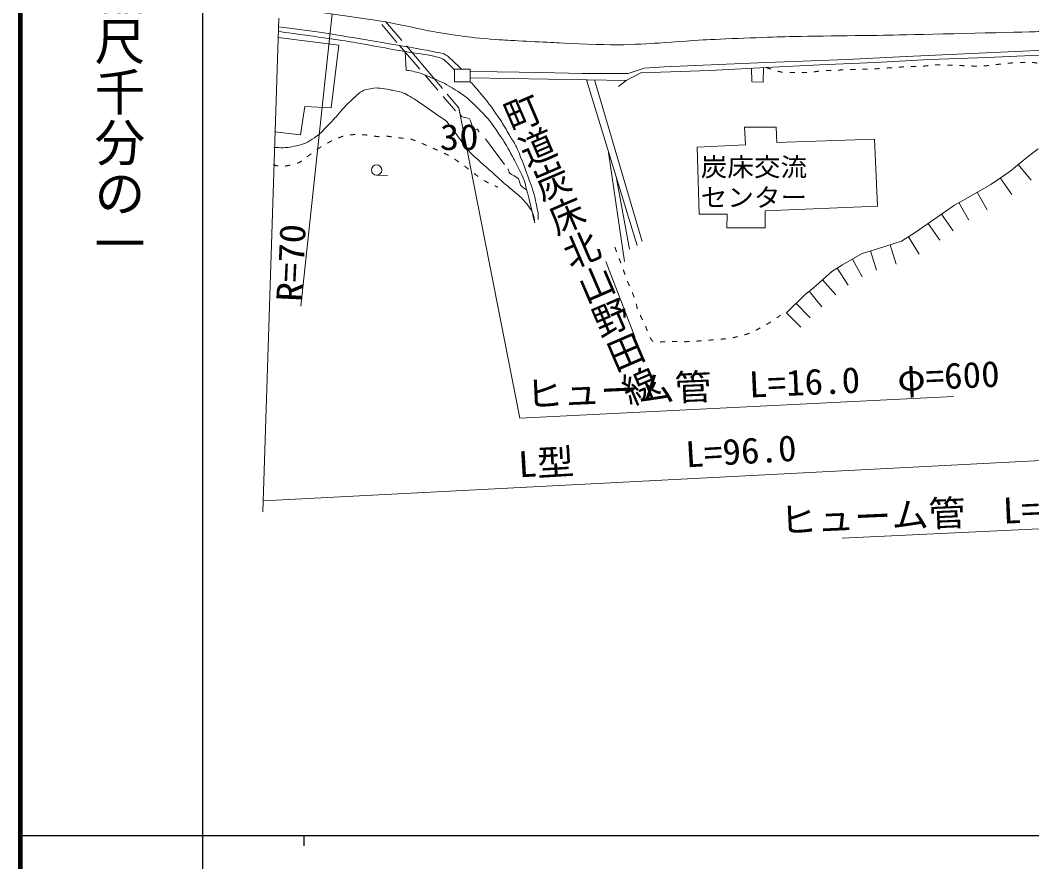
# Model space of a CAD drawing. Units: millimetres, scale not verified. Extents: x 40000 to 680000, y 20000 to 380000.
# Drawn here: x 40000 to 139910, y 202409 to 285567 of the extents above; entities that cross this region are included whole.
import ezdxf
from ezdxf.enums import TextEntityAlignment as Align

# ---------------------------------------------------------------- set-up
doc = ezdxf.new("R2010")
doc.units = ezdxf.units.MM
doc.header["$LTSCALE"] = 1000
doc.linetypes.add('USER1', pattern=[1.2, 0.5, -0.7])
for name, color, linetype, lineweight in [('M-BMK', 2, 'Continuous', 13), ('M-TTL', 2, 'Continuous', 140), ('M-TTL-BAND', 7, 'Continuous', 25), ('M-WORK', 1, 'Continuous', 13)]:
    doc.layers.add(name, color=color, linetype=linetype, lineweight=lineweight)
doc.styles.add('@ＭＳ ゴシック', font='')
doc.styles.add('ＭＳ ゴシック', font='')
doc.styles.get('@ＭＳ ゴシック').set_extended_font_data('@MS Gothic')
doc.styles.get('ＭＳ ゴシック').set_extended_font_data('MS Gothic')

msp = doc.modelspace()

# ---------------------------------------------------------------- linework, layer by layer
at = {"layer": 'M-BMK'}
msp.add_open_spline([(66722, 286740), (68590, 286514), (74180, 285718), (76037, 285414), (76991, 285258), (79820, 284618), (80771, 284444), (81456, 284318), (83522, 283995), (84214, 283912), (84893, 283830), (86937, 283663), (87618, 283619), (88742, 283546), (92118, 283376), (93243, 283327), (94354, 283278), (97689, 283132), (98801, 283127), (99573, 283124), (101886, 283243), (102657, 283287), (103615, 283341), (106485, 283571), (107444, 283619), (109057, 283701), (113900, 283897), (115515, 283938), (117663, 283993), (124109, 284056), (126257, 284099), (129052, 284155), (137436, 284364), (140231, 284429), (141667, 284462), (145975, 284583), (147412, 284590), (149100, 284599), (154165, 284544), (155853, 284506), (156816, 284485), (159703, 284361), (160665, 284298), (161310, 284255), (162688, 284139), (163964, 284027)], degree=3, knots=[0, 0, 0, 0, 1, 1, 1, 2, 2, 2, 3, 3, 3, 4, 4, 4, 5, 5, 5, 6, 6, 6, 7, 7, 7, 8, 8, 8, 9, 9, 9, 10, 10, 10, 11, 11, 11, 12, 12, 12, 13, 13, 13, 14, 14, 14, 15, 15, 15, 15], dxfattribs=at)
at = {"layer": 'M-TTL'}
msp.add_line((40000, 380000), (40000, 20000), dxfattribs=at)
at = {"layer": 'M-TTL-BAND'}
for p, q in [((58000, 370000), (58000, 20000)), ((40000, 205000), (579000, 205000)), ((68000, 205000), (68000, 204000))]:
    msp.add_line(p, q, dxfattribs=at)
at = {"layer": 'M-WORK'}
for p, q in [((63951, 236975), (65554, 285764)), ((70816, 286187), (67703, 257314)), ((75702, 285140), (77205, 283381)), ((76084, 285452), (77696, 283550)), ((77475, 283065), (79464, 280737)), ((78141, 283024), (81692, 278832)), ((78011, 282471), (78128, 280621)), ((79953, 280165), (81240, 278659)), ((84453, 279875), (99859, 279613)), ((95928, 279680), (100921, 263306)), ((101440, 263711), (96714, 279666)), ((81770, 278038), (82980, 276622)), ((82169, 278269), (83332, 276896)), ((85945, 273842), (87822, 271308)), ((98119, 272494), (99681, 261721)), ((139841, 269754), (138582, 271308)), ((75207, 270258), (76284, 270226)), ((100190, 262936), (98905, 269918)), ((137929, 268334), (136800, 269985)), ((135505, 266830), (134507, 268563)), ((133696, 265794), (132718, 267539)), ((132131, 264749), (130985, 266388)), ((130837, 263845), (129691, 265484)), ((128782, 262461), (127719, 264155)), ((124589, 260862), (123976, 262765)), ((126506, 261467), (125910, 263377)), ((123166, 260210), (122187, 261954)), ((100700, 254297), (97855, 261732)), ((121764, 259386), (120685, 261070)), ((120561, 258416), (119235, 259913)), ((119188, 257234), (117939, 258796)), ((118035, 256157), (116636, 257586)), ((117097, 255239), (115698, 256669)), ((63988, 238085), (160111, 243042))]:
    msp.add_line(p, q, dxfattribs=at)
for points in [[(65480, 283862), (71474, 283116), (70727, 276895), (68102, 277025), (67679, 274237), (65120, 274526)], [(84453, 280548), (87097, 280459), (91439, 280391), (95489, 280317), (100060, 280286), (101627, 280837), (103602, 280970), (112868, 281340), (121659, 281700), (127504, 281980), (136849, 282426), (142676, 282668), (146995, 282743), (150941, 282836), (154385, 282724), (157661, 282594), (160733, 282519)], [(99075, 279028), (99859, 279613), (101295, 280358), (108116, 280597), (113674, 280903), (118993, 281155), (124431, 281395), (129817, 281674), (135508, 281873), (142130, 282193)], [(112232, 280823), (112249, 279463), (113389, 279442), (113426, 280889)], [(121185, 234395), (162888, 236379), (167484, 281539)], [(83332, 276896), (89348, 246246), (132190, 248392)], [(115698, 256669), (117573, 258504), (118305, 259089), (120166, 260737), (121203, 261402), (123171, 262506), (124780, 263024), (127041, 263729), (128397, 264580), (132280, 267293), (133157, 267785), (135856, 269340), (137744, 270630), (139420, 271986), (140537, 272864)]]:
    msp.add_lwpolyline(points, dxfattribs=at)
for points in [[(84453, 280745), (84453, 279490), (82902, 279490), (82902, 280745)], [(107054, 266398), (106853, 273027), (111628, 273253), (111530, 274992), (114664, 275001), (114740, 273472), (124361, 273804), (124661, 267196), (113572, 266730), (113585, 265042), (109782, 265055), (109822, 266398)]]:
    msp.add_lwpolyline(points, close=True, dxfattribs=at)
msp.add_circle((75202, 270765), 508, dxfattribs=at)
for points, knots in [([(99574, 286706), (99802, 286722), (100485, 286748), (100712, 286749), (105460, 286767), (119702, 286796), (124449, 286803), (128918, 286809), (142325, 286820), (146794, 286817), (148395, 286816), (153197, 286818), (154798, 286785), (155656, 286767), (158228, 286607), (159086, 286562), (160875, 286470), (166245, 286200), (168034, 286100), (168400, 286079), (169494, 285991), (169858, 285957), (171323, 285823), (175716, 285402), (177180, 285258), (178036, 285174), (180609, 284937), (181461, 284819), (182338, 284698), (184944, 284195), (185819, 284062), (186656, 283934), (189185, 283666), (190018, 283514), (191259, 283288), (194943, 282419), (196181, 282174), (196662, 282079), (198123, 281878), (198611, 281816), (199384, 281719), (201708, 281439), (202486, 281379), (203502, 281301), (206558, 281162), (207576, 281123), (208175, 281100), (209972, 281084), (210570, 281069), (211595, 281043), (214671, 280946), (215696, 280914), (216677, 280883), (219621, 280791), (220602, 280754), (221339, 280727), (223548, 280615), (224285, 280595), (225250, 280569), (228145, 280549), (229109, 280524), (229950, 280501), (232473, 280383), (233314, 280355), (234244, 280325), (237037, 280258), (237968, 280236), (239223, 280205), (242989, 280124), (244244, 280089), (246041, 280040), (251434, 279862), (253231, 279813), (255130, 279761), (260826, 279632), (262725, 279587), (265460, 279522), (273666, 279330), (276401, 279264), (277774, 279232), (281896, 279122), (283270, 279097), (284569, 279073), (288468, 278981), (289767, 279022), (290348, 279041), (292079, 279293), (292652, 279396), (293658, 279577), (296657, 280224), (297657, 280440), (298726, 280672), (301933, 281366), (302994, 281632), (303909, 281861), (306626, 282657), (307534, 282914), (308725, 283252), (312298, 284265), (313489, 284605), (314279, 284831), (316651, 285506), (317438, 285743), (317696, 285820), (318460, 286087), (318714, 286177), (319125, 286322), (320355, 286764), (320763, 286916), (321867, 287330), (325178, 288572), (326273, 289010), (327012, 289305), (329196, 290273), (329928, 290584), (330369, 290771), (331696, 291321), (332140, 291500), (332564, 291671), (333841, 292176), (334270, 292334), (334709, 292495), (336039, 292944), (336482, 293094), (337093, 293300), (338925, 293922), (339541, 294112), (340080, 294277), (341712, 294719), (342255, 294871), (342597, 294967), (343620, 295266), (343965, 295353), (344392, 295461), (345684, 295751), (346115, 295841), (346557, 295934), (347895, 296162), (348334, 296269), (348473, 296303), (348936, 296413), (348998, 296542), (349098, 296754), (349068, 297483), (349017, 297711), (348963, 297954), (348635, 298641), (348485, 298841), (348277, 299118), (347481, 299798), (347250, 300057), (346925, 300422), (346017, 301577), (345706, 301955), (345198, 302573), (343667, 304421), (343155, 305035)], [0, 0, 0, 0, 1, 1, 1, 2, 2, 2, 3, 3, 3, 4, 4, 4, 5, 5, 5, 6, 6, 6, 7, 7, 7, 8, 8, 8, 9, 9, 9, 10, 10, 10, 11, 11, 11, 12, 12, 12, 13, 13, 13, 14, 14, 14, 15, 15, 15, 16, 16, 16, 17, 17, 17, 18, 18, 18, 19, 19, 19, 20, 20, 20, 21, 21, 21, 22, 22, 22, 23, 23, 23, 24, 24, 24, 25, 25, 25, 26, 26, 26, 27, 27, 27, 28, 28, 28, 29, 29, 29, 30, 30, 30, 31, 31, 31, 32, 32, 32, 33, 33, 33, 34, 34, 34, 35, 35, 35, 36, 36, 36, 37, 37, 37, 38, 38, 38, 39, 39, 39, 40, 40, 40, 41, 41, 41, 42, 42, 42, 43, 43, 43, 44, 44, 44, 45, 45, 45, 46, 46, 46, 47, 47, 47, 48, 48, 48, 49, 49, 49, 50, 50, 50, 51, 51, 51, 52, 52, 52, 52]), ([(65520, 284904), (66548, 284786), (69625, 284371), (70647, 284212), (72221, 283967), (76932, 283161), (78502, 282888), (79148, 282775), (81089, 282433), (81727, 282282), (81842, 282255), (82153, 282074), (82247, 282001), (82409, 281876), (82846, 281443), (82994, 281302), (83111, 281191), (83458, 280855), (83572, 280742)], [0, 0, 0, 0, 1, 1, 1, 2, 2, 2, 3, 3, 3, 4, 4, 4, 5, 5, 5, 6, 6, 6, 6]), ([(65503, 284446), (66882, 284273), (71010, 283688), (72383, 283472), (73513, 283293), (76884, 282663), (78011, 282471), (78488, 282390), (79927, 282201), (80402, 282109), (80666, 282058), (81460, 281877), (81700, 281756), (81897, 281657), (82374, 281190), (82535, 281039), (82609, 280970), (82777, 280793), (82902, 280655)], [0, 0, 0, 0, 1, 1, 1, 2, 2, 2, 3, 3, 3, 4, 4, 4, 5, 5, 5, 6, 6, 6, 6]), ([(78128, 280621), (78384, 280595), (79143, 280451), (79391, 280381), (79591, 280325), (80163, 280075), (80354, 279994), (80673, 279860), (81638, 279468), (81942, 279303), (82357, 279076), (83576, 278337), (83943, 278038), (84427, 277644), (85767, 276328), (86175, 275855), (86543, 275428), (87502, 274030), (87806, 273555), (88032, 273202), (88625, 272094), (88819, 271723), (89008, 271362), (89573, 270276), (89720, 269896), (89842, 269583), (90077, 268599), (90159, 268273), (90296, 267727), (90688, 266084), (90813, 265535)], [0, 0, 0, 0, 1, 1, 1, 2, 2, 2, 3, 3, 3, 4, 4, 4, 5, 5, 5, 6, 6, 6, 7, 7, 7, 8, 8, 8, 9, 9, 9, 10, 10, 10, 10]), ([(65061, 273004), (65340, 272966), (66189, 272961), (66468, 272997), (66804, 273040), (67806, 273260), (68118, 273393), (68429, 273526), (69278, 274093), (69535, 274312), (69875, 274599), (70784, 275580), (71086, 275906), (71334, 276173), (72028, 277016), (72283, 277275), (72516, 277512), (73264, 278168), (73520, 278379), (73597, 278443), (73849, 278616), (73945, 278645), (74186, 278716), (74930, 278871), (75182, 278871), (75507, 278871), (76471, 278704), (76791, 278645), (77009, 278604), (77663, 278462), (77867, 278374), (78142, 278255), (78912, 277785), (79163, 277621), (79624, 277320), (80974, 276367), (81425, 276051), (81567, 275952), (82014, 275676), (82126, 275544), (82623, 274957), (83940, 273056), (84452, 272482), (84816, 272075), (86079, 271023), (86485, 270656), (86737, 270428), (87484, 269732), (87740, 269508), (88089, 269202), (89185, 268337), (89513, 268008), (89748, 267773), (90382, 266995), (90539, 266703), (90646, 266505), (90809, 265837), (90805, 265612)], [0, 0, 0, 0, 1, 1, 1, 2, 2, 2, 3, 3, 3, 4, 4, 4, 5, 5, 5, 6, 6, 6, 7, 7, 7, 8, 8, 8, 9, 9, 9, 10, 10, 10, 11, 11, 11, 12, 12, 12, 13, 13, 13, 14, 14, 14, 15, 15, 15, 16, 16, 16, 17, 17, 17, 18, 18, 18, 19, 19, 19, 19]), ([(84453, 279490), (84588, 279351), (84980, 278919), (85106, 278771), (85356, 278475), (86099, 277580), (86333, 277270), (86592, 276926), (87332, 275868), (87564, 275506), (87743, 275228), (88218, 274354), (88388, 274070), (88509, 273867), (88918, 273285), (89014, 273070), (89271, 272497), (89928, 270732), (90145, 270143), (90275, 269791), (90649, 268726), (90749, 268364), (90849, 268000), (91085, 266891), (91145, 266518), (91166, 266389), (91171, 265994), (91153, 265865)], [0, 0, 0, 0, 1, 1, 1, 2, 2, 2, 3, 3, 3, 4, 4, 4, 5, 5, 5, 6, 6, 6, 7, 7, 7, 8, 8, 8, 9, 9, 9, 9]), ([(83332, 276896), (83296, 276722), (83457, 276171), (83581, 276043), (83695, 275927), (84257, 275952), (84368, 275833), (84521, 275670), (84629, 274968), (84762, 274788), (84806, 274728), (85068, 274829), (85135, 274795), (85194, 274765), (85306, 274579), (85305, 274513)], [0, 0, 0, 0, 1, 1, 1, 2, 2, 2, 3, 3, 3, 4, 4, 4, 5, 5, 5, 5]), ([(88190, 270874), (88183, 270780), (88291, 270502), (88359, 270438), (88504, 270299), (89073, 270053), (89207, 269905), (89299, 269803), (89344, 269365), (89425, 269255), (89516, 269132), (89889, 268846), (90031, 268789)], [0, 0, 0, 0, 1, 1, 1, 2, 2, 2, 3, 3, 3, 4, 4, 4, 4])]:
    msp.add_open_spline(points, degree=3, knots=knots, dxfattribs=at)
at = {"layer": 'M-WORK', "linetype": 'USER1'}
for points, knots in [([(113674, 280903), (113972, 280769), (114915, 280487), (115237, 280434), (115525, 280386), (116407, 280412), (116699, 280407), (116939, 280404), (117657, 280379), (117896, 280394), (118129, 280408), (118820, 280537), (119053, 280553), (119696, 280598), (121627, 280674), (122271, 280700), (122752, 280719), (124197, 280755), (124677, 280780), (125130, 280803), (126485, 280913), (126938, 280939), (127228, 280956), (128097, 280980), (128387, 280992), (128555, 280999), (129058, 281019), (129225, 281032), (129499, 281054), (130319, 281165), (130595, 281165), (131457, 281165), (134041, 281013), (134903, 281032), (135456, 281045), (137103, 281284), (137655, 281325), (138104, 281358), (139453, 281420), (139902, 281404), (140213, 281394), (141133, 281193), (141445, 281192), (141653, 281191), (142261, 281374), (142469, 281391), (142962, 281432), (144447, 281473), (144942, 281484), (145516, 281497), (147240, 281489), (147814, 281511), (148015, 281518), (148611, 281647), (148811, 281631), (149091, 281607), (149901, 281338), (150181, 281311), (150559, 281276), (151702, 281313), (152082, 281325), (152785, 281345), (154890, 281479), (155592, 281471), (156089, 281465), (157586, 281387), (158066, 281258), (158242, 281211), (158671, 280803), (158727, 280629)], [0, 0, 0, 0, 1, 1, 1, 2, 2, 2, 3, 3, 3, 4, 4, 4, 5, 5, 5, 6, 6, 6, 7, 7, 7, 8, 8, 8, 9, 9, 9, 10, 10, 10, 11, 11, 11, 12, 12, 12, 13, 13, 13, 14, 14, 14, 15, 15, 15, 16, 16, 16, 17, 17, 17, 18, 18, 18, 19, 19, 19, 20, 20, 20, 21, 21, 21, 22, 22, 22, 23, 23, 23, 23]), ([(64995, 271281), (65057, 271254), (65255, 271202), (65322, 271196), (65502, 271178), (66044, 271148), (66223, 271162), (66367, 271173), (66787, 271284), (66926, 271322), (67071, 271361), (67511, 271474), (67643, 271545), (67794, 271625), (68185, 271961), (68322, 272063), (68544, 272228), (69211, 272721), (69438, 272879), (69539, 272951), (69853, 273151), (69960, 273212), (70164, 273327), (70779, 273664), (70991, 273761), (71168, 273842), (71713, 274052), (71901, 274101), (72101, 274153), (72718, 274253), (72925, 274263), (73184, 274277), (73962, 274244), (74221, 274223), (74456, 274203), (75152, 274073), (75388, 274060), (75526, 274052), (75941, 274129), (76080, 274121), (76368, 274104), (77225, 273974), (77511, 273938), (77740, 273909), (78437, 273864), (78657, 273795), (79076, 273666), (80277, 273131), (80678, 272955), (81043, 272795), (82140, 272313), (82487, 272117), (82783, 271950), (83607, 271346), (83883, 271147), (84259, 270875), (85352, 270011), (85744, 269764), (86014, 269594), (86880, 269178), (87180, 269073)], [0, 0, 0, 0, 1, 1, 1, 2, 2, 2, 3, 3, 3, 4, 4, 4, 5, 5, 5, 6, 6, 6, 7, 7, 7, 8, 8, 8, 9, 9, 9, 10, 10, 10, 11, 11, 11, 12, 12, 12, 13, 13, 13, 14, 14, 14, 15, 15, 15, 16, 16, 16, 17, 17, 17, 18, 18, 18, 19, 19, 19, 20, 20, 20, 20]), ([(98721, 263151), (98851, 262819), (99232, 261819), (99356, 261485), (99487, 261135), (99858, 260077), (99995, 259730), (100138, 259364), (100621, 258290), (100753, 257921), (100818, 257738), (100908, 257158), (100979, 256977), (101098, 256671), (101555, 255797), (101697, 255501), (101853, 255173), (102169, 254060), (102468, 253852), (102736, 253665), (103776, 253830), (104103, 253826), (104473, 253821), (105583, 253795), (105952, 253806), (106370, 253820), (107620, 253917), (108036, 253952), (108475, 253988), (109794, 254085), (110228, 254162), (110618, 254231), (111774, 254533), (112142, 254680), (112526, 254833), (113608, 255441), (113964, 255651), (114200, 255790), (114879, 256253), (115094, 256422)], [0, 0, 0, 0, 1, 1, 1, 2, 2, 2, 3, 3, 3, 4, 4, 4, 5, 5, 5, 6, 6, 6, 7, 7, 7, 8, 8, 8, 9, 9, 9, 10, 10, 10, 11, 11, 11, 12, 12, 12, 13, 13, 13, 13])]:
    msp.add_open_spline(points, degree=3, knots=knots, dxfattribs=at)

# ---------------------------------------------------------------- texts
at = {"layer": 'M-TTL-BAND', "style": '@ＭＳ ゴシック'}
msp.add_text('縮尺千分の一', height=3666, rotation=270, dxfattribs=at).set_placement((49777, 261030), align=Align.MIDDLE_RIGHT)
at = {"layer": 'M-WORK', "style": '@ＭＳ ゴシック', "width": 1.05}
msp.add_text('町道炭床北山野田線', height=2566, rotation=293.285, dxfattribs=at).set_placement((100040, 246921), align=Align.BOTTOM_RIGHT)
at = {"layer": 'M-WORK', "style": 'ＭＳ ゴシック'}
for s, height, width, p in [('30', 2566, 1.1, (81436, 271971)), ('炭床交流', 1833, 1.05, (107215, 269593)), ('センター', 1833, 1.05, (107215, 266593))]:
    msp.add_text(s, height=height, dxfattribs=dict(at, width=width)).set_placement(p, align=Align.BOTTOM_LEFT)
for s, rotation, width, p in [('R=70', 87.353, 1.1, (68619, 257670)), ('ヒューム管\u3000L=16.0\u3000φ=600', 2.499, 1.05, (90028, 246552)), ('L型\u3000\u3000\u3000L=96.0', 3.43, 1.05, (89312, 239620)), ('ヒューム管\u3000L=6.5\u3000φ=300', 2.499, 1.05, (115108, 234087))]:
    msp.add_text(s, height=2566, rotation=rotation, dxfattribs=dict(at, width=width)).set_placement(p, align=Align.BOTTOM_LEFT)

doc.saveas('drawing.dxf')
